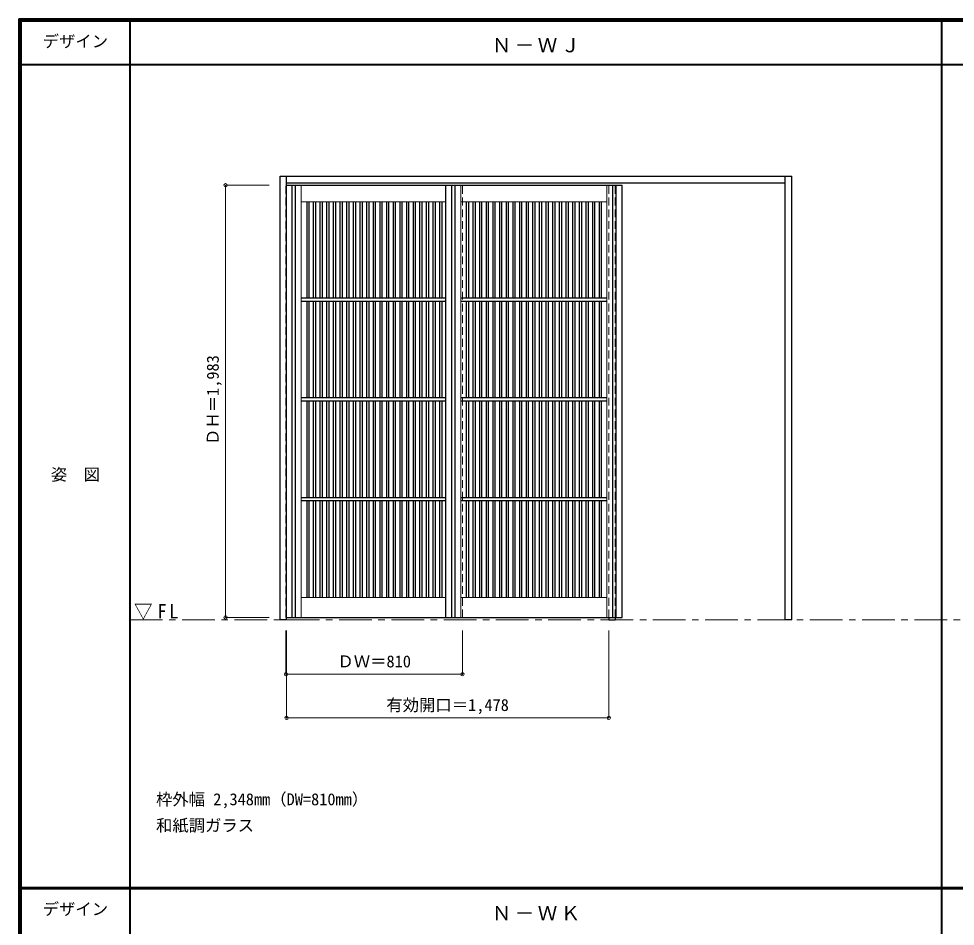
# Model space of a CAD drawing. Units: millimetres, scale not verified. Extents: x -6000 to 5700, y -4307 to 4260.
# Drawn here: x -6000 to -1702, y 12 to 4175 of the extents above; entities that cross this region are included whole.
import ezdxf
from ezdxf.enums import TextEntityAlignment as Align

# ---------------------------------------------------------------- set-up
doc = ezdxf.new("R2010")
doc.units = ezdxf.units.MM
doc.header["$LTSCALE"] = 30
doc.header["$PDMODE"] = 32
doc.header["$PDSIZE"] = 15
doc.linetypes.add('CHAIN1', pattern=[8, 5, -1, 1, -1])
doc.linetypes.add('DASHED1', pattern=[1.8, 1.2, -0.6])
for name, color, linetype, lineweight in [('0-1_通り芯', 7, 'CHAIN1', 18), ('0-2_扉', 4, 'DASHED1', 9), ('0-3_仕上げ', 3, 'Continuous', 25), ('0-4_枠', 3, 'Continuous', 25), ('0-B_寸法', 7, 'Continuous', 9), ('F-1_枠', 6, 'Continuous', 40)]:
    doc.layers.add(name, color=color, linetype=linetype, lineweight=lineweight)
doc.layers.add('0-A_文字', color=7, linetype='Continuous')
doc.layers.add('F-A_文字', color=7, linetype='Continuous')
doc.styles.add('ＭＳ ゴシック', font='')
doc.styles.get('ＭＳ ゴシック').set_extended_font_data('MS Gothic')

msp = doc.modelspace()

# ---------------------------------------------------------------- linework, layer by layer
at = {"layer": '0-1_通り芯'}
msp.add_line((-5490, 1418), (5690, 1418), dxfattribs=at)
at = {"layer": '0-2_扉'}
for p, q in [((-4773.67, 3411.5), (-4770.67, 3411.5)), ((-4773.67, 1428.5), (-4773.67, 3411.5)), ((-3963.67, 1428.5), (-3963.67, 3411.5)), ((-4770.67, 1428.5), (-4773.67, 1428.5))]:
    msp.add_line(p, q, dxfattribs=at)
at = {"layer": '0-2_扉', "color": 3, "linetype": 'Continuous', "lineweight": 25}
for p, q in [((-4770.67, 3411.5), (-3231.67, 3411.5)), ((-4041.67, 3411.5), (-4041.67, 1428.5))]:
    msp.add_line(p, q, dxfattribs=at)
msp.add_lwpolyline([(-4770.67, 1428.5), (-3231.67, 1428.5), (-3231.67, 3411.5)], dxfattribs=at)
at = {"layer": '0-3_仕上げ'}
for p, q in [((-4746.17, 3411.5), (-4746.17, 1428.5)), ((-4731.17, 3411.5), (-4731.17, 1428.5)), ((-4014.17, 3411.5), (-4014.17, 1428.5)), ((-3999.17, 3411.5), (-3999.17, 1428.5)), ((-3274.17, 1428.5), (-3274.17, 3411.5)), ((-3259.17, 1428.5), (-3259.17, 3411.5)), ((-4678.67, 3335.5), (-4678.67, 2893)), ((-4668.67, 3335.5), (-4668.67, 2893)), ((-4648.17, 3335.5), (-4648.17, 2893)), ((-4638.17, 3335.5), (-4638.17, 2893)), ((-4617.67, 3335.5), (-4617.67, 2893)), ((-4607.67, 3335.5), (-4607.67, 2893)), ((-4587.17, 3335.5), (-4587.17, 2893)), ((-4577.17, 3335.5), (-4577.17, 2893)), ((-4556.67, 3335.5), (-4556.67, 2893)), ((-4546.67, 3335.5), (-4546.67, 2893)), ((-4526.17, 3335.5), (-4526.17, 2893)), ((-4516.17, 3335.5), (-4516.17, 2893)), ((-4495.67, 3335.5), (-4495.67, 2893)), ((-4485.67, 3335.5), (-4485.67, 2893)), ((-4465.17, 3335.5), (-4465.17, 2893)), ((-4455.17, 3335.5), (-4455.17, 2893)), ((-4434.67, 3335.5), (-4434.67, 2893)), ((-4424.67, 3335.5), (-4424.67, 2893)), ((-4404.17, 3335.5), (-4404.17, 2893)), ((-4394.17, 3335.5), (-4394.17, 2893)), ((-4373.67, 3335.5), (-4373.67, 2893)), ((-4363.67, 3335.5), (-4363.67, 2893)), ((-4343.17, 3335.5), (-4343.17, 2893)), ((-4333.17, 3335.5), (-4333.17, 2893)), ((-4312.67, 3335.5), (-4312.67, 2893)), ((-4302.67, 3335.5), (-4302.67, 2893)), ((-4282.17, 3335.5), (-4282.17, 2893)), ((-4272.17, 3335.5), (-4272.17, 2893)), ((-4251.67, 3335.5), (-4251.67, 2893)), ((-4241.67, 3335.5), (-4241.67, 2893)), ((-4221.17, 3335.5), (-4221.17, 2893)), ((-4211.17, 3335.5), (-4211.17, 2893)), ((-4190.67, 3335.5), (-4190.67, 2893)), ((-4180.67, 3335.5), (-4180.67, 2893)), ((-4160.17, 3335.5), (-4160.17, 2893)), ((-4150.17, 3335.5), (-4150.17, 2893)), ((-4129.67, 3335.5), (-4129.67, 2893)), ((-4119.67, 3335.5), (-4119.67, 2893)), ((-4099.17, 3335.5), (-4099.17, 2893)), ((-4089.17, 3335.5), (-4089.17, 2893)), ((-4068.67, 3335.5), (-4068.67, 2893)), ((-4058.67, 3335.5), (-4058.67, 2893)), ((-3946.67, 3335.5), (-3946.67, 2893)), ((-3936.67, 3335.5), (-3936.67, 2893)), ((-3916.17, 3335.5), (-3916.17, 2893)), ((-3906.17, 3335.5), (-3906.17, 2893)), ((-3885.67, 3335.5), (-3885.67, 2893)), ((-3875.67, 3335.5), (-3875.67, 2893)), ((-3855.17, 3335.5), (-3855.17, 2893)), ((-3845.17, 3335.5), (-3845.17, 2893)), ((-3824.67, 3335.5), (-3824.67, 2893)), ((-3814.67, 3335.5), (-3814.67, 2893)), ((-3794.17, 3335.5), (-3794.17, 2893)), ((-3784.17, 3335.5), (-3784.17, 2893)), ((-3763.67, 3335.5), (-3763.67, 2893)), ((-3753.67, 3335.5), (-3753.67, 2893)), ((-3733.17, 3335.5), (-3733.17, 2893)), ((-3723.17, 3335.5), (-3723.17, 2893)), ((-3702.67, 3335.5), (-3702.67, 2893)), ((-3692.67, 3335.5), (-3692.67, 2893)), ((-3672.17, 3335.5), (-3672.17, 2893)), ((-3662.17, 3335.5), (-3662.17, 2893)), ((-3641.67, 3335.5), (-3641.67, 2893)), ((-3631.67, 3335.5), (-3631.67, 2893)), ((-3611.17, 3335.5), (-3611.17, 2893)), ((-3601.17, 3335.5), (-3601.17, 2893)), ((-3580.67, 3335.5), (-3580.67, 2893)), ((-3570.67, 3335.5), (-3570.67, 2893)), ((-3550.17, 3335.5), (-3550.17, 2893)), ((-3540.17, 3335.5), (-3540.17, 2893)), ((-3519.67, 3335.5), (-3519.67, 2893)), ((-3509.67, 3335.5), (-3509.67, 2893)), ((-3489.17, 3335.5), (-3489.17, 2893)), ((-3479.17, 3335.5), (-3479.17, 2893)), ((-3458.67, 3335.5), (-3458.67, 2893)), ((-3448.67, 3335.5), (-3448.67, 2893)), ((-3428.17, 3335.5), (-3428.17, 2893)), ((-3418.17, 3335.5), (-3418.17, 2893)), ((-3397.67, 3335.5), (-3397.67, 2893)), ((-3387.67, 3335.5), (-3387.67, 2893)), ((-3367.17, 3335.5), (-3367.17, 2893)), ((-3357.17, 3335.5), (-3357.17, 2893)), ((-3336.67, 3335.5), (-3336.67, 2893)), ((-3326.67, 3335.5), (-3326.67, 2893)), ((-4041.67, 2893), (-4703.67, 2893)), ((-3301.67, 2893), (-3971.67, 2893)), ((-4041.67, 2878), (-4703.67, 2878)), ((-4678.67, 2878), (-4678.67, 2435.5)), ((-4668.67, 2878), (-4668.67, 2435.5)), ((-4648.17, 2878), (-4648.17, 2435.5)), ((-4638.17, 2878), (-4638.17, 2435.5)), ((-4617.67, 2878), (-4617.67, 2435.5)), ((-4607.67, 2878), (-4607.67, 2435.5)), ((-4587.17, 2878), (-4587.17, 2435.5)), ((-4577.17, 2878), (-4577.17, 2435.5)), ((-4556.67, 2878), (-4556.67, 2435.5)), ((-4546.67, 2878), (-4546.67, 2435.5)), ((-4526.17, 2878), (-4526.17, 2435.5)), ((-4516.17, 2878), (-4516.17, 2435.5)), ((-4495.67, 2878), (-4495.67, 2435.5)), ((-4485.67, 2878), (-4485.67, 2435.5)), ((-4465.17, 2878), (-4465.17, 2435.5)), ((-4455.17, 2878), (-4455.17, 2435.5)), ((-4434.67, 2878), (-4434.67, 2435.5)), ((-4424.67, 2878), (-4424.67, 2435.5)), ((-4404.17, 2878), (-4404.17, 2435.5)), ((-4394.17, 2878), (-4394.17, 2435.5)), ((-4373.67, 2878), (-4373.67, 2435.5)), ((-4363.67, 2878), (-4363.67, 2435.5)), ((-4343.17, 2878), (-4343.17, 2435.5)), ((-4333.17, 2878), (-4333.17, 2435.5)), ((-4312.67, 2878), (-4312.67, 2435.5)), ((-4302.67, 2878), (-4302.67, 2435.5)), ((-4282.17, 2878), (-4282.17, 2435.5)), ((-4272.17, 2878), (-4272.17, 2435.5)), ((-4251.67, 2878), (-4251.67, 2435.5)), ((-4241.67, 2878), (-4241.67, 2435.5)), ((-4221.17, 2878), (-4221.17, 2435.5)), ((-4211.17, 2878), (-4211.17, 2435.5)), ((-4190.67, 2878), (-4190.67, 2435.5)), ((-4180.67, 2878), (-4180.67, 2435.5)), ((-4160.17, 2878), (-4160.17, 2435.5)), ((-4150.17, 2878), (-4150.17, 2435.5)), ((-4129.67, 2878), (-4129.67, 2435.5)), ((-4119.67, 2878), (-4119.67, 2435.5)), ((-4099.17, 2878), (-4099.17, 2435.5)), ((-4089.17, 2878), (-4089.17, 2435.5)), ((-4068.67, 2878), (-4068.67, 2435.5)), ((-4058.67, 2878), (-4058.67, 2435.5)), ((-3301.67, 2878), (-3971.67, 2878)), ((-3946.67, 2878), (-3946.67, 2435.5)), ((-3936.67, 2878), (-3936.67, 2435.5)), ((-3916.17, 2878), (-3916.17, 2435.5)), ((-3906.17, 2878), (-3906.17, 2435.5)), ((-3885.67, 2878), (-3885.67, 2435.5)), ((-3875.67, 2878), (-3875.67, 2435.5)), ((-3855.17, 2878), (-3855.17, 2435.5)), ((-3845.17, 2878), (-3845.17, 2435.5)), ((-3824.67, 2878), (-3824.67, 2435.5)), ((-3814.67, 2878), (-3814.67, 2435.5)), ((-3794.17, 2878), (-3794.17, 2435.5)), ((-3784.17, 2878), (-3784.17, 2435.5)), ((-3763.67, 2878), (-3763.67, 2435.5)), ((-3753.67, 2878), (-3753.67, 2435.5)), ((-3733.17, 2878), (-3733.17, 2435.5)), ((-3723.17, 2878), (-3723.17, 2435.5)), ((-3702.67, 2878), (-3702.67, 2435.5)), ((-3692.67, 2878), (-3692.67, 2435.5)), ((-3672.17, 2878), (-3672.17, 2435.5)), ((-3662.17, 2878), (-3662.17, 2435.5)), ((-3641.67, 2878), (-3641.67, 2435.5)), ((-3631.67, 2878), (-3631.67, 2435.5)), ((-3611.17, 2878), (-3611.17, 2435.5)), ((-3601.17, 2878), (-3601.17, 2435.5)), ((-3580.67, 2878), (-3580.67, 2435.5)), ((-3570.67, 2878), (-3570.67, 2435.5)), ((-3550.17, 2878), (-3550.17, 2435.5)), ((-3540.17, 2878), (-3540.17, 2435.5)), ((-3519.67, 2878), (-3519.67, 2435.5)), ((-3509.67, 2878), (-3509.67, 2435.5)), ((-3489.17, 2878), (-3489.17, 2435.5)), ((-3479.17, 2878), (-3479.17, 2435.5)), ((-3458.67, 2878), (-3458.67, 2435.5)), ((-3448.67, 2878), (-3448.67, 2435.5)), ((-3428.17, 2878), (-3428.17, 2435.5)), ((-3418.17, 2878), (-3418.17, 2435.5)), ((-3397.67, 2878), (-3397.67, 2435.5)), ((-3387.67, 2878), (-3387.67, 2435.5)), ((-3367.17, 2878), (-3367.17, 2435.5)), ((-3357.17, 2878), (-3357.17, 2435.5)), ((-3336.67, 2878), (-3336.67, 2435.5)), ((-3326.67, 2878), (-3326.67, 2435.5)), ((-4041.67, 2435.5), (-4703.67, 2435.5)), ((-4041.67, 2420.5), (-4703.67, 2420.5)), ((-4678.67, 2420.5), (-4678.67, 1978)), ((-4668.67, 2420.5), (-4668.67, 1978)), ((-4648.17, 2420.5), (-4648.17, 1978)), ((-4638.17, 2420.5), (-4638.17, 1978)), ((-4617.67, 2420.5), (-4617.67, 1978)), ((-4607.67, 2420.5), (-4607.67, 1978)), ((-4587.17, 2420.5), (-4587.17, 1978)), ((-4577.17, 2420.5), (-4577.17, 1978)), ((-4556.67, 2420.5), (-4556.67, 1978)), ((-4546.67, 2420.5), (-4546.67, 1978)), ((-4526.17, 2420.5), (-4526.17, 1978)), ((-4516.17, 2420.5), (-4516.17, 1978)), ((-4495.67, 2420.5), (-4495.67, 1978)), ((-4485.67, 2420.5), (-4485.67, 1978)), ((-4465.17, 2420.5), (-4465.17, 1978)), ((-4455.17, 2420.5), (-4455.17, 1978)), ((-4434.67, 2420.5), (-4434.67, 1978)), ((-4424.67, 2420.5), (-4424.67, 1978)), ((-4404.17, 2420.5), (-4404.17, 1978)), ((-4394.17, 2420.5), (-4394.17, 1978)), ((-4373.67, 2420.5), (-4373.67, 1978)), ((-4363.67, 2420.5), (-4363.67, 1978)), ((-4343.17, 2420.5), (-4343.17, 1978)), ((-4333.17, 2420.5), (-4333.17, 1978)), ((-4312.67, 2420.5), (-4312.67, 1978)), ((-4302.67, 2420.5), (-4302.67, 1978)), ((-4282.17, 2420.5), (-4282.17, 1978)), ((-4272.17, 2420.5), (-4272.17, 1978)), ((-4251.67, 2420.5), (-4251.67, 1978)), ((-4241.67, 2420.5), (-4241.67, 1978)), ((-4221.17, 2420.5), (-4221.17, 1978)), ((-4211.17, 2420.5), (-4211.17, 1978)), ((-4190.67, 2420.5), (-4190.67, 1978)), ((-4180.67, 2420.5), (-4180.67, 1978)), ((-4160.17, 2420.5), (-4160.17, 1978)), ((-4150.17, 2420.5), (-4150.17, 1978)), ((-4129.67, 2420.5), (-4129.67, 1978)), ((-4119.67, 2420.5), (-4119.67, 1978)), ((-4099.17, 2420.5), (-4099.17, 1978)), ((-4089.17, 2420.5), (-4089.17, 1978)), ((-4068.67, 2420.5), (-4068.67, 1978)), ((-4058.67, 2420.5), (-4058.67, 1978)), ((-3301.67, 2435.5), (-3971.67, 2435.5)), ((-3301.67, 2420.5), (-3971.67, 2420.5)), ((-3946.67, 2420.5), (-3946.67, 1978)), ((-3936.67, 2420.5), (-3936.67, 1978)), ((-3916.17, 2420.5), (-3916.17, 1978)), ((-3906.17, 2420.5), (-3906.17, 1978)), ((-3885.67, 2420.5), (-3885.67, 1978)), ((-3875.67, 2420.5), (-3875.67, 1978)), ((-3855.17, 2420.5), (-3855.17, 1978)), ((-3845.17, 2420.5), (-3845.17, 1978)), ((-3824.67, 2420.5), (-3824.67, 1978)), ((-3814.67, 2420.5), (-3814.67, 1978)), ((-3794.17, 2420.5), (-3794.17, 1978)), ((-3784.17, 2420.5), (-3784.17, 1978)), ((-3763.67, 2420.5), (-3763.67, 1978)), ((-3753.67, 2420.5), (-3753.67, 1978)), ((-3733.17, 2420.5), (-3733.17, 1978)), ((-3723.17, 2420.5), (-3723.17, 1978)), ((-3702.67, 2420.5), (-3702.67, 1978)), ((-3692.67, 2420.5), (-3692.67, 1978)), ((-3672.17, 2420.5), (-3672.17, 1978)), ((-3662.17, 2420.5), (-3662.17, 1978)), ((-3641.67, 2420.5), (-3641.67, 1978)), ((-3631.67, 2420.5), (-3631.67, 1978)), ((-3611.17, 2420.5), (-3611.17, 1978)), ((-3601.17, 2420.5), (-3601.17, 1978)), ((-3580.67, 2420.5), (-3580.67, 1978)), ((-3570.67, 2420.5), (-3570.67, 1978)), ((-3550.17, 2420.5), (-3550.17, 1978)), ((-3540.17, 2420.5), (-3540.17, 1978)), ((-3519.67, 2420.5), (-3519.67, 1978)), ((-3509.67, 2420.5), (-3509.67, 1978)), ((-3489.17, 2420.5), (-3489.17, 1978)), ((-3479.17, 2420.5), (-3479.17, 1978)), ((-3458.67, 2420.5), (-3458.67, 1978)), ((-3448.67, 2420.5), (-3448.67, 1978)), ((-3428.17, 2420.5), (-3428.17, 1978)), ((-3418.17, 2420.5), (-3418.17, 1978)), ((-3397.67, 2420.5), (-3397.67, 1978)), ((-3387.67, 2420.5), (-3387.67, 1978)), ((-3367.17, 2420.5), (-3367.17, 1978)), ((-3357.17, 2420.5), (-3357.17, 1978)), ((-3336.67, 2420.5), (-3336.67, 1978)), ((-3326.67, 2420.5), (-3326.67, 1978)), ((-4041.67, 1978), (-4703.67, 1978)), ((-3301.67, 1978), (-3971.67, 1978)), ((-4041.67, 1963), (-4703.67, 1963)), ((-4678.67, 1963), (-4678.67, 1520.5)), ((-4668.67, 1963), (-4668.67, 1520.5)), ((-4648.17, 1963), (-4648.17, 1520.5)), ((-4638.17, 1963), (-4638.17, 1520.5)), ((-4617.67, 1963), (-4617.67, 1520.5)), ((-4607.67, 1963), (-4607.67, 1520.5)), ((-4587.17, 1963), (-4587.17, 1520.5)), ((-4577.17, 1963), (-4577.17, 1520.5)), ((-4556.67, 1963), (-4556.67, 1520.5)), ((-4546.67, 1963), (-4546.67, 1520.5)), ((-4526.17, 1963), (-4526.17, 1520.5)), ((-4516.17, 1963), (-4516.17, 1520.5)), ((-4495.67, 1963), (-4495.67, 1520.5)), ((-4485.67, 1963), (-4485.67, 1520.5)), ((-4465.17, 1963), (-4465.17, 1520.5)), ((-4455.17, 1963), (-4455.17, 1520.5)), ((-4434.67, 1963), (-4434.67, 1520.5)), ((-4424.67, 1963), (-4424.67, 1520.5)), ((-4404.17, 1963), (-4404.17, 1520.5)), ((-4394.17, 1963), (-4394.17, 1520.5)), ((-4373.67, 1963), (-4373.67, 1520.5)), ((-4363.67, 1963), (-4363.67, 1520.5)), ((-4343.17, 1963), (-4343.17, 1520.5)), ((-4333.17, 1963), (-4333.17, 1520.5)), ((-4312.67, 1963), (-4312.67, 1520.5)), ((-4302.67, 1963), (-4302.67, 1520.5)), ((-4282.17, 1963), (-4282.17, 1520.5)), ((-4272.17, 1963), (-4272.17, 1520.5)), ((-4251.67, 1963), (-4251.67, 1520.5)), ((-4241.67, 1963), (-4241.67, 1520.5)), ((-4221.17, 1963), (-4221.17, 1520.5)), ((-4211.17, 1963), (-4211.17, 1520.5)), ((-4190.67, 1963), (-4190.67, 1520.5)), ((-4180.67, 1963), (-4180.67, 1520.5)), ((-4160.17, 1963), (-4160.17, 1520.5)), ((-4150.17, 1963), (-4150.17, 1520.5)), ((-4129.67, 1963), (-4129.67, 1520.5)), ((-4119.67, 1963), (-4119.67, 1520.5)), ((-4099.17, 1963), (-4099.17, 1520.5)), ((-4089.17, 1963), (-4089.17, 1520.5)), ((-4068.67, 1963), (-4068.67, 1520.5)), ((-4058.67, 1963), (-4058.67, 1520.5)), ((-3301.67, 1963), (-3971.67, 1963)), ((-3946.67, 1963), (-3946.67, 1520.5)), ((-3936.67, 1963), (-3936.67, 1520.5)), ((-3916.17, 1963), (-3916.17, 1520.5)), ((-3906.17, 1963), (-3906.17, 1520.5)), ((-3885.67, 1963), (-3885.67, 1520.5)), ((-3875.67, 1963), (-3875.67, 1520.5)), ((-3855.17, 1963), (-3855.17, 1520.5)), ((-3845.17, 1963), (-3845.17, 1520.5)), ((-3824.67, 1963), (-3824.67, 1520.5)), ((-3814.67, 1963), (-3814.67, 1520.5)), ((-3794.17, 1963), (-3794.17, 1520.5)), ((-3784.17, 1963), (-3784.17, 1520.5)), ((-3763.67, 1963), (-3763.67, 1520.5)), ((-3753.67, 1963), (-3753.67, 1520.5)), ((-3733.17, 1963), (-3733.17, 1520.5)), ((-3723.17, 1963), (-3723.17, 1520.5)), ((-3702.67, 1963), (-3702.67, 1520.5)), ((-3692.67, 1963), (-3692.67, 1520.5)), ((-3672.17, 1963), (-3672.17, 1520.5)), ((-3662.17, 1963), (-3662.17, 1520.5)), ((-3641.67, 1963), (-3641.67, 1520.5)), ((-3631.67, 1963), (-3631.67, 1520.5)), ((-3611.17, 1963), (-3611.17, 1520.5)), ((-3601.17, 1963), (-3601.17, 1520.5)), ((-3580.67, 1963), (-3580.67, 1520.5)), ((-3570.67, 1963), (-3570.67, 1520.5)), ((-3550.17, 1963), (-3550.17, 1520.5)), ((-3540.17, 1963), (-3540.17, 1520.5)), ((-3519.67, 1963), (-3519.67, 1520.5)), ((-3509.67, 1963), (-3509.67, 1520.5)), ((-3489.17, 1963), (-3489.17, 1520.5)), ((-3479.17, 1963), (-3479.17, 1520.5)), ((-3458.67, 1963), (-3458.67, 1520.5)), ((-3448.67, 1963), (-3448.67, 1520.5)), ((-3428.17, 1963), (-3428.17, 1520.5)), ((-3418.17, 1963), (-3418.17, 1520.5)), ((-3397.67, 1963), (-3397.67, 1520.5)), ((-3387.67, 1963), (-3387.67, 1520.5)), ((-3367.17, 1963), (-3367.17, 1520.5)), ((-3357.17, 1963), (-3357.17, 1520.5)), ((-3336.67, 1963), (-3336.67, 1520.5)), ((-3326.67, 1963), (-3326.67, 1520.5))]:
    msp.add_line(p, q, dxfattribs=at)
at = {"layer": '0-3_仕上げ', "color": 7, "lineweight": 18}
for p, q in [((-4703.67, 3411.5), (-4703.67, 1428.5)), ((-3971.67, 3411.5), (-3971.67, 1428.5)), ((-3301.67, 1428.5), (-3301.67, 3411.5)), ((-4041.67, 3335.5), (-4703.67, 3335.5)), ((-3301.67, 3335.5), (-3971.67, 3335.5)), ((-4041.67, 1520.5), (-4703.67, 1520.5)), ((-3301.67, 1520.5), (-3971.67, 1520.5))]:
    msp.add_line(p, q, dxfattribs=at)
at = {"layer": '0-4_枠'}
for p, q in [((-4800.67, 3453), (-2452.67, 3453)), ((-4770.67, 1418), (-4770.67, 3453)), ((-2482.67, 1418), (-2482.67, 3453)), ((-2452.67, 1418), (-2452.67, 3453)), ((-4770.67, 3423), (-2482.67, 3423)), ((-3292.67, 1428.5), (-3292.67, 1418)), ((-3262.67, 1428.5), (-3262.67, 1418)), ((-3292.67, 1418), (-3262.67, 1418)), ((-2452.67, 1418), (-2482.67, 1418))]:
    msp.add_line(p, q, dxfattribs=at)
at = {"layer": '0-4_枠', "color": 4, "linetype": 'DASHED1', "lineweight": 9}
for p, q in [((-3292.67, 1428.5), (-3292.67, 3423)), ((-3262.67, 1428.5), (-3262.67, 3423))]:
    msp.add_line(p, q, dxfattribs=at)
at = {"layer": '0-4_枠'}
msp.add_lwpolyline([(-4770.67, 1418), (-4800.67, 1418), (-4800.67, 3453)], dxfattribs=at)
at = {"layer": '0-B_寸法', "color": 4}
for p, q in [((-5050.67, 3411.5), (-5050.67, 1428.5)), ((-5050.67, 3411.5), (-4850.67, 3411.5)), ((-5050.67, 1428.5), (-4850.67, 1428.5)), ((-4773.67, 1168), (-4773.67, 1368)), ((-4770.67, 968), (-4770.67, 1368)), ((-3963.67, 1168), (-3963.67, 1368)), ((-3292.67, 968), (-3292.67, 1368)), ((-3963.67, 1168), (-4773.67, 1168)), ((-4770.67, 968), (-3292.67, 968))]:
    msp.add_line(p, q, dxfattribs=at)
at = {"layer": '0-B_寸法'}
for p in [(-5050.67, 3411.5), (-5050.67, 1428.5), (-4773.67, 1168), (-3963.67, 1168), (-4770.67, 968), (-3292.67, 968)]:
    msp.add_point(p, dxfattribs=at)
at = {"layer": 'F-1_枠'}
for p, q in [((-6000, 4175), (5700, 4175)), ((-6000, 4175), (-6000, -4205)), ((-6000, 4170), (5700, 4170)), ((-5995, 4175), (-5995, -4205)), ((-5990, 4175), (-5990, -4205)), ((-5490, 4175), (-5490, -3790)), ((-1763.33, -3790), (-1763.33, 4175)), ((-6000, 4165), (5700, 4165)), ((-6000, 3965), (5700, 3965)), ((-6000, 190.5), (5700, 190.5)), ((-6000, 187.5), (5700, 187.5)), ((-6000, 184.5), (5700, 184.5))]:
    msp.add_line(p, q, dxfattribs=at)

# ---------------------------------------------------------------- texts
at = {"layer": '0-A_文字', "style": 'ＭＳ ゴシック'}
for s, p in [('枠外幅 2,348mm（DW=810mm）', (-5370, 550.5)), ('和紙調ガラス', (-5370, 430.5))]:
    msp.add_text(s, height=54.99, dxfattribs=at).set_placement(p, align=Align.BOTTOM_LEFT)
at = {"layer": '0-A_文字', "char_height": 65.98, "attachment_point": 7, "style": 'ＭＳ ゴシック'}
for s, insert in [('\\T1.17;Ｎ－ＷＪ', (-3829.17, 4020)), ('\\T1.26;\\W0.95;▽FL', (-5471.25, 1418)), ('\\T1.17;Ｎ－ＷＫ', (-3829.17, 39.5))]:
    msp.add_mtext(s, dxfattribs=dict(at, insert=insert))
at = {"layer": '0-B_寸法', "style": 'ＭＳ ゴシック'}
msp.add_text('ＤＨ＝1,983', height=54.99, rotation=90, dxfattribs=at).set_placement((-5065.67, 2219.75), align=Align.BOTTOM_LEFT)
for s, p in [('ＤＷ＝810', (-4537.42, 1183)), ('有効開口＝1,478', (-4312.92, 983))]:
    msp.add_text(s, height=54.99, dxfattribs=at).set_placement(p, align=Align.BOTTOM_LEFT)
at = {"layer": 'F-A_文字', "style": 'ＭＳ ゴシック'}
for s, p in [('デザイン', (-5890, 4027.5)), ('姿\u3000図', (-5852.5, 2040.25)), ('デザイン', (-5890, 47))]:
    msp.add_text(s, height=54.99, dxfattribs=at).set_placement(p, align=Align.BOTTOM_LEFT)

doc.saveas('drawing.dxf')
